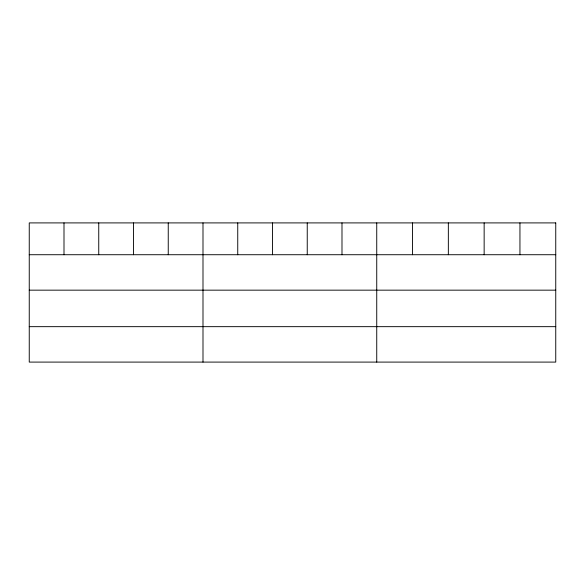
<?xml version="1.0" encoding="UTF-8"?>
<svg xmlns="http://www.w3.org/2000/svg" width="585" height="585" viewBox="0 0 585 585"><rect width="100%" height="100%" fill="white"/><g stroke="black" fill="none" stroke-linecap="round" stroke-linejoin="round"><path stroke-width="0.88" d="M29.25 254.724L555.75 254.724M29.25 290.16L555.75 290.16M29.25 326.664L555.75 326.664M519.948 222.907L519.948 254.724M484.146 222.907L484.146 254.724M448.344 222.907L448.344 254.724M412.542 222.907L412.542 254.724M376.74 222.907L376.74 362.093M341.991 222.907L341.991 254.724M307.242 222.907L307.242 254.724M272.493 222.907L272.493 254.724M237.744 222.907L237.744 254.724M202.995 222.907L202.995 362.093M168.246 222.907L168.246 254.724M133.497 222.907L133.497 254.724M98.748 222.907L98.748 254.724M63.999 222.907L63.999 254.724M555.75 222.907L29.25 222.907L29.25 362.093L555.75 362.093L555.75 222.907"/></g></svg>
